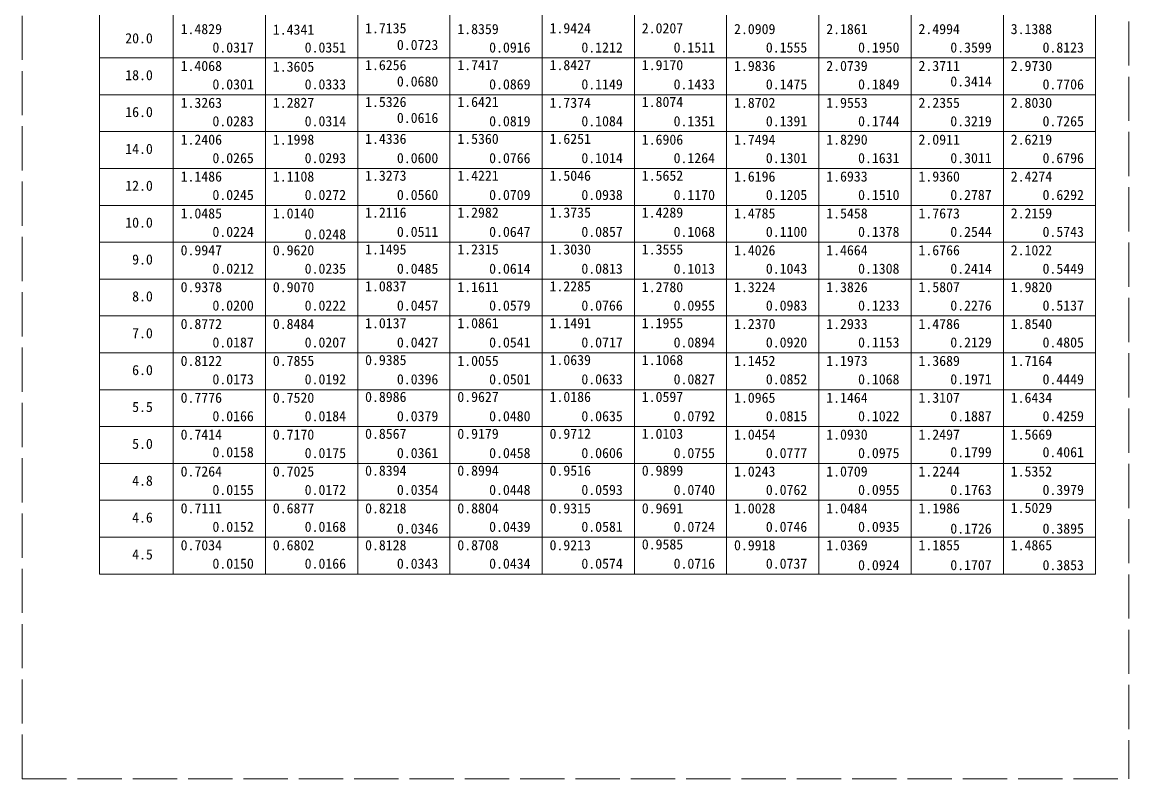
# Model space of a CAD drawing. Units: millimetres, scale not verified. Extents: x 2457 to 21956, y 3121 to 8731.
# Drawn here: x 15060 to 18060, y 3121 to 5174 of the extents above; entities that cross this region are included whole.
import ezdxf
from ezdxf.enums import TextEntityAlignment as Align

# ---------------------------------------------------------------- set-up
doc = ezdxf.new("R2010")
doc.units = ezdxf.units.MM
doc.header["$LTSCALE"] = 20
doc.linetypes.add('DASHED', pattern=[7.5, 6, -1.5])
doc.layers.add('(0-0)', color=7, linetype='Continuous', lineweight=13)
doc.layers.add('0_2', color=7, linetype='Continuous', lineweight=13)
doc.styles.add('ＭＳ ゴシック', font='')
doc.styles.get('ＭＳ ゴシック').set_extended_font_data('MS Gothic')

msp = doc.modelspace()

# ---------------------------------------------------------------- linework, layer by layer
at = {"layer": '(0-0)', "color": 3, "linetype": 'DASHED'}
for p, q in [((15059.89, 3121.14), (15059.89, 7425.82)), ((18059.64, 7425.82), (18059.64, 3121.14)), ((15059.89, 3121.14), (18059.64, 3121.14))]:
    msp.add_line(p, q, dxfattribs=at)
at = {"layer": '(0-0)', "color": 6}
for p, q in [((15269.44, 6476.82), (15269.44, 3676.82)), ((17969.44, 6476.82), (17969.44, 3676.82)), ((15269.44, 3676.82), (17969.44, 3676.82))]:
    msp.add_line(p, q, dxfattribs=at)
at = {"layer": '0_2'}
for p, q in [((15469.44, 6476.82), (15469.44, 3676.82)), ((15719.44, 6476.82), (15719.44, 3676.82)), ((15969.44, 6476.82), (15969.44, 3676.82)), ((16219.44, 6476.82), (16219.44, 3676.82)), ((16469.44, 6476.82), (16469.44, 3676.82)), ((16719.44, 6476.82), (16719.44, 3676.82)), ((16969.44, 6476.82), (16969.44, 3676.82)), ((17219.44, 6476.82), (17219.44, 3676.82)), ((17469.44, 6476.82), (17469.44, 3676.82)), ((17719.44, 6476.82), (17719.44, 3676.82)), ((15269.44, 5076.82), (17969.44, 5076.82)), ((15269.44, 4976.82), (17969.44, 4976.82)), ((15269.44, 4876.82), (17969.44, 4876.82)), ((15269.44, 4776.82), (17969.44, 4776.82)), ((15269.44, 4676.82), (17969.44, 4676.82)), ((15269.44, 4576.82), (17969.44, 4576.82)), ((15269.44, 4476.82), (17969.44, 4476.82)), ((15269.44, 4376.82), (17969.44, 4376.82)), ((15269.44, 4276.82), (17969.44, 4276.82)), ((15269.44, 4176.82), (17969.44, 4176.82)), ((15269.44, 4076.82), (17969.44, 4076.82)), ((15269.44, 3976.82), (17969.44, 3976.82)), ((15269.44, 3876.82), (17969.44, 3876.82)), ((15269.44, 3776.82), (17969.44, 3776.82))]:
    msp.add_line(p, q, dxfattribs=at)

# ---------------------------------------------------------------- texts
at = {"layer": '(0-0)', "style": 'ＭＳ ゴシック'}
for s, p in [('1.4829', (15489.44, 5133.07)), ('1.4341', (15739.44, 5131.57)), ('1.7135', (15989.44, 5135.32)), ('1.8359', (16239.44, 5133.07)), ('1.9424', (16489.44, 5135.32)), ('2.0207', (16739.44, 5135.32)), ('2.0909', (16989.44, 5133.07)), ('2.1861', (17239.44, 5133.07)), ('2.4994', (17489.44, 5133.07)), ('3.1388', (17739.44, 5133.07)), (' 20.0', (15320.64, 5108.07)), ('0.0317', (15575.69, 5083.07)), ('0.0351', (15825.69, 5083.07)), ('0.0723', (16075.69, 5090.07)), ('0.0916', (16325.69, 5083.07)), ('0.1212', (16575.69, 5083.07)), ('0.1511', (16825.69, 5083.07)), ('0.1555', (17075.69, 5083.07)), ('0.1950', (17325.69, 5083.07)), ('0.3599', (17575.69, 5083.07)), ('0.8123', (17825.69, 5083.07)), ('1.6256', (15989.44, 5035.32)), ('1.7417', (16239.44, 5035.32)), ('1.8427', (16489.44, 5035.32)), ('1.9170', (16739.44, 5035.32)), (' 18.0', (15320.64, 5008.07)), ('1.4068', (15489.44, 5033.07)), ('1.3605', (15739.44, 5031.07)), ('1.9836', (16989.44, 5033.07)), ('2.0739', (17239.44, 5033.07)), ('2.3711', (17489.44, 5033.07)), ('2.9730', (17739.44, 5033.07)), ('0.0301', (15575.69, 4983.07)), ('0.0333', (15825.69, 4983.07)), ('0.0680', (16075.69, 4991.07)), ('0.0869', (16325.69, 4983.07)), ('0.1149', (16575.69, 4983.07)), ('0.1433', (16825.69, 4983.07)), ('0.1475', (17075.69, 4983.07)), ('0.1849', (17325.69, 4983.07)), ('0.3414', (17575.69, 4991.07)), ('0.7706', (17825.69, 4983.07)), ('1.3263', (15489.44, 4933.07)), ('1.2827', (15739.44, 4933.07)), ('1.5326', (15989.44, 4935.32)), ('1.6421', (16239.44, 4935.32)), ('1.7374', (16489.44, 4933.07)), ('1.8074', (16739.44, 4935.32)), ('1.8702', (16989.44, 4933.07)), ('1.9553', (17239.44, 4933.07)), ('2.2355', (17489.44, 4933.07)), ('2.8030', (17739.44, 4933.07)), (' 16.0', (15320.64, 4908.07)), ('0.0616', (16075.69, 4892.07)), ('0.0283', (15575.69, 4883.07)), ('0.0314', (15825.69, 4883.07)), ('0.0819', (16325.69, 4883.07)), ('0.1084', (16575.69, 4883.07)), ('0.1351', (16825.69, 4883.07)), ('0.1391', (17075.69, 4883.07)), ('0.1744', (17325.69, 4883.07)), ('0.3219', (17575.69, 4883.07)), ('0.7265', (17825.69, 4883.07)), ('1.2406', (15489.44, 4833.07)), ('1.1998', (15739.44, 4833.07)), ('1.4336', (15989.44, 4835.32)), ('1.5360', (16239.44, 4835.32)), ('1.6251', (16489.44, 4835.32)), ('1.6906', (16739.44, 4833.07)), ('1.7494', (16989.44, 4833.07)), ('1.8290', (17239.44, 4833.07)), ('2.0911', (17489.44, 4833.07)), ('2.6219', (17739.44, 4833.07)), (' 14.0', (15320.64, 4808.07)), ('0.0265', (15575.69, 4783.07)), ('0.0293', (15825.69, 4783.07)), ('0.0600', (16075.69, 4783.07)), ('0.0766', (16325.69, 4783.07)), ('0.1014', (16575.69, 4783.07)), ('0.1264', (16825.69, 4783.07)), ('0.1301', (17075.69, 4783.07)), ('0.1631', (17325.69, 4783.07)), ('0.3011', (17575.69, 4783.07)), ('0.6796', (17825.69, 4783.07)), ('1.3273', (15989.44, 4735.32)), ('1.4221', (16239.44, 4735.32)), ('1.5046', (16489.44, 4735.32)), ('1.5652', (16739.44, 4735.32)), (' 12.0', (15320.64, 4708.07)), ('1.1486', (15489.44, 4733.07)), ('1.1108', (15739.44, 4733.07)), ('1.6196', (16989.44, 4733.07)), ('1.6933', (17239.44, 4733.07)), ('1.9360', (17489.44, 4733.07)), ('2.4274', (17739.44, 4733.07)), ('0.0245', (15575.69, 4683.07)), ('0.0272', (15825.69, 4683.07)), ('0.0560', (16075.69, 4683.07)), ('0.0709', (16325.69, 4683.07)), ('0.0938', (16575.69, 4683.07)), ('0.1170', (16825.69, 4683.07)), ('0.1205', (17075.69, 4683.07)), ('0.1510', (17325.69, 4683.07)), ('0.2787', (17575.69, 4683.07)), ('0.6292', (17825.69, 4683.07)), ('1.0485', (15489.44, 4633.07)), ('1.0140', (15739.44, 4633.07)), ('1.2116', (15989.44, 4635.32)), ('1.2982', (16239.44, 4635.32)), ('1.3735', (16489.44, 4635.32)), ('1.4289', (16739.44, 4635.32)), ('1.4785', (16989.44, 4633.07)), ('1.5458', (17239.44, 4633.07)), ('1.7673', (17489.44, 4633.07)), ('2.2159', (17739.44, 4633.07)), (' 10.0', (15320.64, 4608.07)), ('0.0224', (15575.69, 4583.07)), ('0.0248', (15825.69, 4576.32)), ('0.0511', (16075.69, 4583.07)), ('0.0647', (16325.69, 4583.07)), ('0.0857', (16575.69, 4583.07)), ('0.1068', (16825.69, 4583.07)), ('0.1100', (17075.69, 4583.07)), ('0.1378', (17325.69, 4583.07)), ('0.2544', (17575.69, 4583.07)), ('0.5743', (17825.69, 4583.07)), ('0.9947', (15489.44, 4533.07)), ('0.9620', (15739.44, 4533.07)), ('1.1495', (15989.44, 4535.32)), ('1.2315', (16239.44, 4535.32)), ('1.3030', (16489.44, 4535.32)), ('1.3555', (16739.44, 4535.32)), ('1.4026', (16989.44, 4533.07)), ('1.4664', (17239.44, 4533.07)), ('1.6766', (17489.44, 4533.07)), ('2.1022', (17739.44, 4533.07)), ('  9.0', (15320.64, 4508.07)), ('0.0212', (15575.69, 4483.07)), ('0.0235', (15825.69, 4483.07)), ('0.0485', (16075.69, 4483.07)), ('0.0614', (16325.69, 4483.07)), ('0.0813', (16575.69, 4483.07)), ('0.1013', (16825.69, 4483.07)), ('0.1043', (17075.69, 4483.07)), ('0.1308', (17325.69, 4483.07)), ('0.2414', (17575.69, 4483.07)), ('0.5449', (17825.69, 4483.07)), ('1.0837', (15989.44, 4435.32)), ('1.2285', (16489.44, 4435.32)), ('  8.0', (15320.64, 4408.07)), ('0.9378', (15489.44, 4433.07)), ('0.9070', (15739.44, 4433.07)), ('1.1611', (16239.44, 4433.07)), ('1.2780', (16739.44, 4433.07)), ('1.3224', (16989.44, 4433.07)), ('1.3826', (17239.44, 4433.07)), ('1.5807', (17489.44, 4433.07)), ('1.9820', (17739.44, 4433.07)), ('0.0200', (15575.69, 4383.07)), ('0.0222', (15825.69, 4383.07)), ('0.0457', (16075.69, 4383.07)), ('0.0579', (16325.69, 4383.07)), ('0.0766', (16575.69, 4383.07)), ('0.0955', (16825.69, 4383.07)), ('0.0983', (17075.69, 4383.07)), ('0.1233', (17325.69, 4383.07)), ('0.2276', (17575.69, 4383.07)), ('0.5137', (17825.69, 4383.07)), ('0.8772', (15489.44, 4333.07)), ('0.8484', (15739.44, 4333.07)), ('1.0137', (15989.44, 4335.32)), ('1.0861', (16239.44, 4335.32)), ('1.1491', (16489.44, 4335.32)), ('1.1955', (16739.44, 4335.32)), ('1.2370', (16989.44, 4333.07)), ('1.2933', (17239.44, 4333.07)), ('1.4786', (17489.44, 4333.07)), ('1.8540', (17739.44, 4333.07)), ('  7.0', (15320.64, 4308.07)), ('0.0187', (15575.69, 4283.07)), ('0.0207', (15825.69, 4283.07)), ('0.0427', (16075.69, 4283.07)), ('0.0541', (16325.69, 4283.07)), ('0.0717', (16575.69, 4283.07)), ('0.0894', (16825.69, 4283.07)), ('0.0920', (17075.69, 4283.07)), ('0.1153', (17325.69, 4283.07)), ('0.2129', (17575.69, 4283.07)), ('0.4805', (17825.69, 4283.07)), ('0.8122', (15489.44, 4233.07)), ('0.7855', (15739.44, 4233.07)), ('0.9385', (15989.44, 4235.32)), ('1.0055', (16239.44, 4233.07)), ('1.0639', (16489.44, 4235.32)), ('1.1068', (16739.44, 4235.32)), ('1.1452', (16989.44, 4233.07)), ('1.1973', (17239.44, 4233.07)), ('1.3689', (17489.44, 4233.07)), ('1.7164', (17739.44, 4233.07)), ('  6.0', (15320.64, 4208.07)), ('0.0173', (15575.69, 4183.07)), ('0.0192', (15825.69, 4183.07)), ('0.0396', (16075.69, 4183.07)), ('0.0501', (16325.69, 4183.07)), ('0.0633', (16575.69, 4183.07)), ('0.0827', (16825.69, 4183.07)), ('0.0852', (17075.69, 4183.07)), ('0.1068', (17325.69, 4183.07)), ('0.1971', (17575.69, 4183.07)), ('0.4449', (17825.69, 4183.07)), ('0.8986', (15989.44, 4135.32)), ('0.9627', (16239.44, 4135.32)), ('1.0186', (16489.44, 4135.32)), ('1.0597', (16739.44, 4135.32)), ('  5.5', (15320.64, 4108.07)), ('0.7776', (15489.44, 4133.07)), ('0.7520', (15739.44, 4133.07)), ('1.0965', (16989.44, 4133.07)), ('1.1464', (17239.44, 4133.07)), ('1.3107', (17489.44, 4133.07)), ('1.6434', (17739.44, 4133.07)), ('0.0166', (15575.69, 4083.07)), ('0.0184', (15825.69, 4083.07)), ('0.0379', (16075.69, 4083.07)), ('0.0480', (16325.69, 4083.07)), ('0.0635', (16575.69, 4083.07)), ('0.0792', (16825.69, 4083.07)), ('0.0815', (17075.69, 4083.07)), ('0.1022', (17325.69, 4083.07)), ('0.1887', (17575.69, 4083.07)), ('0.4259', (17825.69, 4083.07)), ('0.7414', (15489.44, 4033.07)), ('0.7170', (15739.44, 4033.07)), ('0.8567', (15989.44, 4035.32)), ('0.9179', (16239.44, 4035.32)), ('0.9712', (16489.44, 4035.32)), ('1.0103', (16739.44, 4035.32)), ('1.0454', (16989.44, 4033.07)), ('1.0930', (17239.44, 4033.07)), ('1.2497', (17489.44, 4033.07)), ('1.5669', (17739.44, 4033.07)), ('  5.0', (15320.64, 4008.07)), ('0.0158', (15575.69, 3985.41)), ('0.1799', (17575.69, 3985.41)), ('0.4061', (17825.69, 3985.41)), ('0.0175', (15825.69, 3983.07)), ('0.0361', (16075.69, 3983.07)), ('0.0458', (16325.69, 3983.07)), ('0.0606', (16575.69, 3983.07)), ('0.0755', (16825.69, 3983.07)), ('0.0777', (17075.69, 3983.07)), ('0.0975', (17325.69, 3983.07)), ('0.7264', (15489.44, 3933.07)), ('0.7025', (15739.44, 3933.07)), ('0.8394', (15989.44, 3935.32)), ('0.8994', (16239.44, 3935.32)), ('0.9516', (16489.44, 3935.32)), ('0.9899', (16739.44, 3935.32)), ('1.0243', (16989.44, 3933.07)), ('1.0709', (17239.44, 3933.07)), ('1.2244', (17489.44, 3933.07)), ('1.5352', (17739.44, 3933.07)), ('  4.8', (15320.64, 3908.07)), ('0.0155', (15575.69, 3883.07)), ('0.0172', (15825.69, 3883.07)), ('0.0354', (16075.69, 3883.07)), ('0.0448', (16325.69, 3883.07)), ('0.0593', (16575.69, 3883.07)), ('0.0740', (16825.69, 3883.07)), ('0.0762', (17075.69, 3883.07)), ('0.0955', (17325.69, 3883.07)), ('0.1763', (17575.69, 3883.07)), ('0.3979', (17825.69, 3883.07)), ('1.5029', (17739.44, 3834.32)), ('  4.6', (15320.64, 3808.07)), ('0.7111', (15489.44, 3833.07)), ('0.6877', (15739.44, 3833.07)), ('0.8218', (15989.44, 3833.07)), ('0.8804', (16239.44, 3833.07)), ('0.9315', (16489.44, 3833.07)), ('0.9691', (16739.44, 3833.07)), ('1.0028', (16989.44, 3833.07)), ('1.0484', (17239.44, 3833.07)), ('1.1986', (17489.44, 3833.07)), ('0.0152', (15575.69, 3783.07)), ('0.0168', (15825.69, 3783.07)), ('0.0346', (16075.69, 3778.07)), ('0.0439', (16325.69, 3783.07)), ('0.0581', (16575.69, 3783.07)), ('0.0724', (16825.69, 3783.07)), ('0.0746', (17075.69, 3783.07)), ('0.0935', (17325.69, 3783.07)), ('0.1726', (17575.69, 3778.07)), ('0.3895', (17825.69, 3778.07)), ('0.7034', (15489.44, 3733.07)), ('0.6802', (15739.44, 3733.07)), ('0.8128', (15989.44, 3733.07)), ('0.8708', (16239.44, 3733.07)), ('0.9213', (16489.44, 3733.07)), ('0.9585', (16739.44, 3735.32)), ('0.9918', (16989.44, 3733.07)), ('1.0369', (17239.44, 3733.07)), ('1.1855', (17489.44, 3733.07)), ('1.4865', (17739.44, 3733.07)), ('  4.5', (15320.64, 3708.07)), ('0.0150', (15575.69, 3683.07)), ('0.0166', (15825.69, 3683.07)), ('0.0343', (16075.69, 3683.07)), ('0.0434', (16325.69, 3683.07)), ('0.0574', (16575.69, 3683.07)), ('0.0716', (16825.69, 3683.07)), ('0.0737', (17075.69, 3683.07)), ('0.0924', (17325.69, 3679.07)), ('0.1707', (17575.69, 3679.07)), ('0.3853', (17825.69, 3679.07))]:
    msp.add_text(s, height=27.49, dxfattribs=at).set_placement(p, align=Align.BOTTOM_LEFT)

doc.saveas('drawing.dxf')
